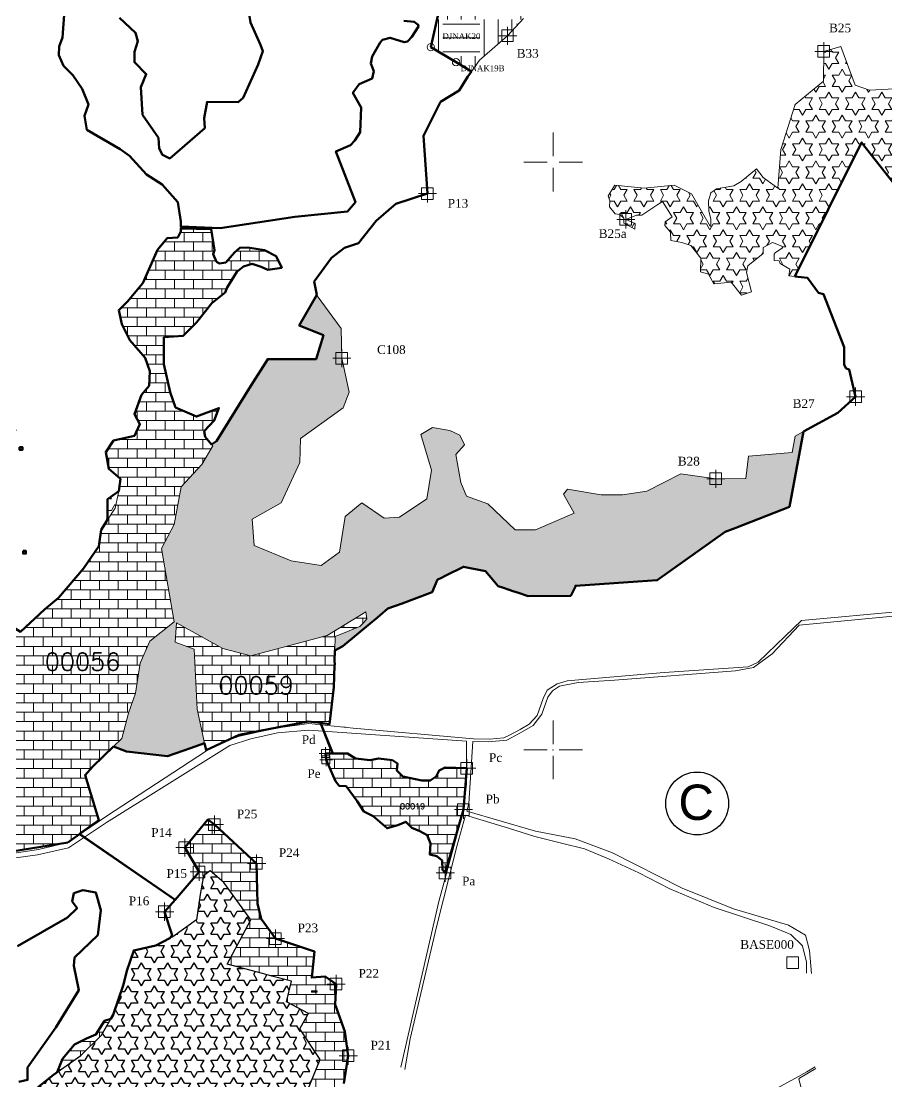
# Model space of a CAD drawing. Header units: inches. Extents: x 110400 to 131000, y 1079400 to 1096600.
# Drawn here: x 119190 to 122136, y 1086871 to 1090479 of the extents above; entities that cross this region are included whole.
import ezdxf
from ezdxf.enums import TextEntityAlignment as Align

# ---------------------------------------------------------------- set-up
doc = ezdxf.new("R2010")
doc.units = ezdxf.units.IN
doc.header["$MEASUREMENT"] = 0
for name, color, linetype in [('020100', 7, 'Continuous'), ('040100', 20, 'Continuous'), ('040400', 20, 'Continuous'), ('110100', 7, 'Continuous'), ('BASE000', 7, 'Continuous'), ('enclave', 7, 'Continuous'), ('Hatch HL', 7, 'Continuous'), ('hatch hp1', 7, 'Continuous'), ('NEW NO PATHOK', 7, 'Continuous'), ('No Patok BBTU', 7, 'Continuous'), ('TEXT', 7, 'Continuous')]:
    doc.layers.add(name, color=color, linetype=linetype)
doc.styles.add('arial', font='arial.ttf')
doc.styles.add('romans', font='romans.shx')
doc.styles.add('Times New Roman', font='times.ttf')

# ---------------------------------------------------------------- blocks, each defined once
blk = doc.blocks.new('dawwfaa')
at = {"layer": 'enclave', "lineweight": 13}
h = blk.add_hatch(dxfattribs=at)
h.set_pattern_fill('AR-B816', color=5, scale=4, style=0)
h.paths.add_polyline_path([(120488.3, 1087909.4), (120467.7, 1087929.8), (120470.8, 1087953.4), (120453.4, 1087964.4), (120405.9, 1087970.7), (120377.9, 1087964.4), (120327.2, 1087970.6), (120300.3, 1087987.9), (120225.9, 1087987.4), (120227.2, 1087966), (120259.2, 1087893.5), (120271.9, 1087877.7), (120295.6, 1087876.2), (120333.7, 1087825.9), (120355.9, 1087789.7), (120387.6, 1087774), (120435.2, 1087733.1), (120471.6, 1087744.2), (120498.5, 1087755.2), (120519.1, 1087734.7), (120546.1, 1087723.8), (120571.4, 1087709.6), (120582.5, 1087681.3), (120581, 1087643.5), (120604.7, 1087638.8), (120622.2, 1087623.1), (120623.8, 1087591.6), (120633.1, 1087581.2), (120694.8, 1087796.5), (120706.3, 1087937.3), (120632.4, 1087939.4), (120611.8, 1087929.9), (120602.3, 1087909.5), (120581.8, 1087895.3), (120553.3, 1087895.3)])
h.paths.add_polyline_path([(120166.2, 1088096.7), (120239.3, 1088087.8), (120253.9, 1088213.4), (120255.9, 1088288.6), (120257.6, 1088290.3), (120256.3, 1088302.3), (120257.3, 1088338.4), (120258.5, 1088385.3), (120342.3, 1088420), (120356.8, 1088434.9), (120365.6, 1088446), (120362.8, 1088470), (120333.5, 1088451.1), (120230.7, 1088388.9), (119970.8, 1088319.3), (119876.2, 1088344.6), (119718.8, 1088432.4), (119713.3, 1088366), (119778.7, 1088342.3), (119788.6, 1088138.8), (119814, 1088023), (119819.3, 1087998.8), (119931.6, 1088050.5)])
h.paths.add_polyline_path([(118881.6, 1089814.6), (118894.1, 1089850.2), (118949.2, 1089933), (118954.1, 1089965.6), (118949.2, 1090080.6), (118948.8, 1090154.1), (118911.8, 1090193), (118832.5, 1090260.5), (118800.6, 1090268.1), (118739.1, 1090267.7), (118642.6, 1090186.7), (118707.2, 1090171.6), (118739.1, 1090142.4), (118786.9, 1090095.4), (118823, 1090070.4), (118860.2, 1090073.8), (118898.2, 1090074.2), (118914.5, 1090028), (118895.9, 1089971.8), (118872, 1089961.6), (118809.7, 1089951.4), (118775.2, 1089973), (118753, 1090005.3), (118750, 1090025.4), (118698, 1090073.2), (118653.9, 1090093.7), (118602.5, 1090069), (118593.4, 1090054.2), (118592.6, 1090034.1), (118536.4, 1090030.3), (118509.1, 1090019.7), (118494.3, 1089990.1), (118474.8, 1089989.6), (118451, 1090047), (118435.8, 1090067.4), (118408.9, 1090068.6), (118384.5, 1090055.3), (118373.6, 1089985.8), (118359.5, 1089973.8), (118330.6, 1089995.6), (118298.3, 1089988.4), (118286.5, 1089972.7), (118215.2, 1089933.3), (118145.6, 1089945.5), (118080.6, 1089963.3), (118065.4, 1089982.7), (118047.1, 1089977.8), (118039.2, 1089971.7), (118040.1, 1089960.3), (118023.6, 1089952), (117997.4, 1089947.8), (117972.3, 1089959.3), (117951.1, 1090003.9), (117877.2, 1090053.6), (117871.8, 1090085.1), (117853.3, 1090132.3), (117819, 1090142.7), (117805.8, 1090158.5), (117805.8, 1090192.6), (117783.5, 1090175.8), (117758.2, 1090144.3), (117732.9, 1090100.2), (117758.2, 1090062), (117788.4, 1090011.6), (117798.5, 1089975.9), (117837.5, 1089951.9), (117870.4, 1089925), (117878.8, 1089900), (117890.6, 1089860.2), (117942.2, 1089826.1), (117964.4, 1089824.5), (117983.4, 1089838.7), (117989.7, 1089860.7), (118005.1, 1089864.1), (118023, 1089841.9), (118090.6, 1089867.8), (118094.3, 1089875.7), (118102.2, 1089895.4), (118119.6, 1089892.3), (118125.9, 1089875), (118132.3, 1089853), (118156.1, 1089837.3), (118202, 1089842), (118262.2, 1089879.8), (118262.1, 1089928.6), (118355.6, 1089928.7), (118392, 1089914.6), (118400.1, 1089919.4), (118440.5, 1089935.3), (118483.9, 1089930.4), (118515.6, 1089916.2), (118548.9, 1089910), (118590.9, 1089890.6), (118612.2, 1089883.5), (118623.6, 1089881.5), (118636.9, 1089883.3), (118651.2, 1089889.7), (118669.9, 1089895.9), (118694.7, 1089889.9), (118720.3, 1089857.9), (118729.5, 1089839.6), (118732.6, 1089814.2), (118724.3, 1089777.9), (118709.6, 1089745.5), (118716.3, 1089725.2), (118724.3, 1089707.9), (118713.9, 1089695.1), (118673.8, 1089704.7), (118631.3, 1089688.7), (118567.9, 1089631), (118535.1, 1089591.8), (118506.2, 1089591.8), (118419.6, 1089547.7), (118396.3, 1089526.1), (118397.1, 1089494.1), (118377.9, 1089479.6), (118347.2, 1089443.1), (118294.3, 1089399.1), (118251, 1089372.7), (118225.7, 1089369.7), (118213.4, 1089372.6), (118202.8, 1089372.6), (118196.4, 1089369.8), (118186.1, 1089363.3), (118176.4, 1089354), (118170.2, 1089332.2), (118165.1, 1089322.3), (118161.4, 1089318.6), (118150.4, 1089316.2), (118139.4, 1089317.9), (118122, 1089319.7), (118116.8, 1089316.8), (118111.2, 1089309.5), (118098.6, 1089297.4), (118072.2, 1089304.6), (118059.9, 1089313.2), (118049.5, 1089330.8), (118020.7, 1089314.8), (118012.6, 1089294), (118023.9, 1089284.4), (118046.3, 1089281.2), (118066.4, 1089272.4), (118089.6, 1089278.8), (118116.9, 1089289.2), (118159.4, 1089298), (118185, 1089308.4), (118194.7, 1089334.8), (118217.9, 1089348.4), (118258.8, 1089359.6), (118282.1, 1089371.7), (118294.9, 1089383.7), (118330.2, 1089386.9), (118347.8, 1089393.3), (118377.5, 1089428.5), (118401.6, 1089442.1), (118428.8, 1089450.9), (118462.5, 1089480.6), (118493.4, 1089493.2), (118532.7, 1089506.8), (118572.8, 1089531.6), (118593.6, 1089570.9), (118599.2, 1089603.7), (118609.6, 1089639), (118644.9, 1089675), (118681.8, 1089681.4), (118717.1, 1089673.4), (118747.6, 1089696.6), (118784.7, 1089703.5), (118814.1, 1089690.2), (118818.7, 1089658.5), (118872.7, 1089673.6), (118886.4, 1089671.7), (118895.1, 1089665), (118905, 1089640.4), (118911.6, 1089613.6), (118914.2, 1089600.5), (118900.6, 1089581.3), (118880.9, 1089582.4), (118858.3, 1089579.8), (118846.8, 1089562.5), (118847.9, 1089545.2), (118845.5, 1089523.1), (118847.3, 1089501.5), (118852, 1089488.6), (118858.6, 1089483.8), (118868.3, 1089482.3), (118877.6, 1089482.1), (118887.9, 1089488.3), (118897.6, 1089498), (118906.2, 1089524.3), (118912.9, 1089539.9), (118918.1, 1089543.3), (118924.7, 1089545.7), (118934.4, 1089545.9), (118938.9, 1089539.2), (118948.9, 1089522.4), (118952.9, 1089492.3), (118939.7, 1089460.8), (118913.4, 1089443.7), (118909.4, 1089408.3), (118918.7, 1089383.4), (118943.8, 1089350.6), (118980.8, 1089329.7), (119001.9, 1089332.3), (119023, 1089314), (119041.5, 1089302.2), (119064, 1089283.8), (119091.7, 1089276), (119104.9, 1089260.3), (119107.6, 1089244.5), (119106.3, 1089222.2), (119097.1, 1089205.2), (119085.2, 1089186.8), (119061.4, 1089188.1), (119024.4, 1089201.2), (119007.3, 1089198.6), (118988.8, 1089176.3), (118984.9, 1089150), (118999.4, 1089130.4), (118994.2, 1089087.1), (118999.5, 1089045.1), (119019.3, 1089005.8), (119056.3, 1088958.6), (119040.6, 1088881.2), (119030, 1088881.2), (118995.6, 1088907.4), (118967.9, 1088910), (118941.5, 1088894.3), (118919.1, 1088882.5), (118895.4, 1088852.3), (118875.6, 1088833.9), (118842.6, 1088852.2), (118821.4, 1088836.5), (118804.3, 1088797.1), (118793.8, 1088785.3), (118816.2, 1088759.1), (118836, 1088793.2), (118847.9, 1088777.5), (118841.3, 1088767), (118833.4, 1088740.8), (118850.6, 1088715.9), (118900.8, 1088688.4), (118912.7, 1088679.2), (118940.4, 1088670), (118943, 1088659.6), (118944.4, 1088612.3), (118929.9, 1088599.2), (118912.8, 1088575.6), (118902.2, 1088541.5), (118869.2, 1088525.7), (118848.1, 1088506), (118862.7, 1088494.3), (118862.7, 1088479.8), (118836.3, 1088437.9), (118853.5, 1088416.9), (118874.6, 1088382.8), (118903.7, 1088355.3), (118920.9, 1088335.6), (119050.7, 1088515.1), (119033.2, 1088528.3), (119029.8, 1088550.2), (119089.1, 1088641.1), (119095.2, 1088694.9), (119081.9, 1088709.3), (119075.8, 1088751.7), (119081.5, 1088810.4), (119105.4, 1088841.9), (119132, 1088862), (119154, 1088862), (119160.9, 1088873.7), (119157.1, 1088975.3), (119157.1, 1089003.7), (119163.2, 1089023), (119175.6, 1089100.3), (119148.6, 1089157.5), (119134.6, 1089199.4), (119142.5, 1089296.3), (119136.1, 1089305), (119136.1, 1089347.1), (119144, 1089357.3), (119146.3, 1089397), (119137.6, 1089445.5), (119116.7, 1089458.8), (119100.4, 1089477.4), (119071.5, 1089517.9), (119053.9, 1089525.9), (119040.3, 1089535), (119027, 1089550.1), (119024.3, 1089566.8), (119019.8, 1089566.8), (118996.2, 1089569.5), (118966.2, 1089579), (118953.4, 1089611), (118951.5, 1089655.7), (118942, 1089684.2), (118915.4, 1089716), (118883.9, 1089796.7)])
h = blk.add_hatch(dxfattribs=at)
h.set_pattern_fill('AR-B816', color=5, scale=4, style=0)
h.paths.add_polyline_path([(119627.9, 1088370.2), (119710.3, 1088435.8), (119667.2, 1088684.9), (119710, 1088766.9), (119733.7, 1088894.8), (119804.9, 1088970.9), (119841.8, 1089033.9), (119837.3, 1089039.3), (119815.4, 1089065.3), (119812.8, 1089083.7), (119847, 1089120.4), (119862.9, 1089162.4), (119786.3, 1089133.5), (119715, 1089164.9), (119696.5, 1089217.3), (119675.3, 1089311.7), (119675.2, 1089403.5), (119741.2, 1089408.8), (119786, 1089453.5), (119838.8, 1089519.1), (119883.7, 1089555.5), (119890.4, 1089573.4), (119923.2, 1089626.7), (119946.7, 1089644.2), (119976, 1089652.9), (120006.6, 1089643.7), (120028.7, 1089632.9), (120076.3, 1089639.9), (120057.8, 1089679.2), (120018.2, 1089700.2), (119960.6, 1089709.3), (119933.7, 1089708), (119915.2, 1089692.2), (119886.2, 1089658.1), (119857.4, 1089654), (119843.4, 1089686.2), (119847.9, 1089700), (119836, 1089770.8), (119733, 1089774.1), (119733, 1089763.5), (119722.4, 1089742.5), (119686.8, 1089740.9), (119653.8, 1089700.5), (119603.8, 1089587.7), (119551, 1089524.7), (119522, 1089495.8), (119532.6, 1089448.6), (119559, 1089393.6), (119611.9, 1089333.3), (119627.8, 1089288.7), (119625.2, 1089238.9), (119598.8, 1089207.4), (119575.1, 1089141.8), (119593.6, 1089107.7), (119575.1, 1089068.4), (119503.9, 1089052.6), (119477.5, 1089013.2), (119488.1, 1088955.5), (119527.7, 1088921.5), (119522.6, 1088880), (119522.5, 1088879.5), (119509.3, 1088821.8), (119481.6, 1088778.9), (119461.9, 1088748.3), (119454, 1088693.2), (119401.3, 1088617.1), (119316.8, 1088517.4), (119269.4, 1088478), (119187.6, 1088401.9), (119042.3, 1088491), (118944.7, 1088349.3), (118979.1, 1088309.9), (118981.7, 1088291.6), (118960.6, 1088278.5), (118958, 1088254.8), (118939.5, 1088210.2), (118902.6, 1088160.4), (118847.2, 1088097.4), (118852.6, 1088042.3), (118881.6, 1088016.1), (118898.3, 1088008.3), (118931.8, 1087992.6), (118937.1, 1087961.1), (118937.2, 1087845.7), (118913.5, 1087829.9), (118881.5, 1087821.3), (118846.6, 1087811.8), (118904, 1087657.3), (118919.4, 1087615.7), (119158.2, 1087654.2), (119347.9, 1087684.8), (119453.4, 1087760.3), (119407.1, 1087914.3), (119433.5, 1087943.8), (119504.3, 1088011.9), (119532.4, 1088039), (119555.5, 1088124.2), (119578.5, 1088193.1), (119594.9, 1088294.7)])
h = blk.add_hatch(dxfattribs=at)
h.set_pattern_fill('AR-B816', color=5, scale=4, style=0)
h.paths.add_polyline_path([(120257.9, 1087133.6), (120262.1, 1087203.3), (120224.8, 1087228.6), (120178.6, 1087225.3), (120188.5, 1087313.8), (120054.8, 1087358), (120006.8, 1087425.1), (119993.6, 1087477.6), (119991, 1087613.8), (119847.7, 1087745.9), (119825.1, 1087762.6), (119746.9, 1087667.5), (119805.5, 1087568.1), (119833.2, 1087588.4), (119879.3, 1087548.3), (119932.5, 1087474.9), (119971.5, 1087421.2), (119890.3, 1087270.3), (120010.9, 1087238.8), (120042.2, 1087230.6), (120109.7, 1087213), (120092.2, 1087143), (120167.2, 1087102.9), (120138.2, 1087051), (120207.3, 1086946.9), (120143.5, 1086791), (120175.5, 1086612.7), (120274.7, 1086694.3), (120281.3, 1086753.3), (120287.8, 1086864.8), (120303.1, 1086959.1), (120291, 1087041.8)])
h = blk.add_hatch(dxfattribs=at)
h.set_pattern_fill('AR-B816', color=5, scale=4, style=0)
h.paths.add_polyline_path([(119371.3, 1086997.2), (119330.7, 1086949.2), (119312.7, 1086903.3), (119323.6, 1086910.9), (119393, 1086960.3), (119462.5, 1087029.1), (119495, 1087084.5), (119472.7, 1087077.7), (119444.3, 1087031.2), (119411.5, 1087017.6)])
at = {"layer": 'Hatch HL', "lineweight": 13}
h = blk.add_hatch(dxfattribs=at)
h.set_pattern_fill('STARS', color=5, scale=180, style=0)
h.paths.add_polyline_path([(122296.2, 1090147.6), (122200, 1090234.2), (122161.6, 1090249.2), (122076.4, 1090244), (122027.8, 1090260.7), (121979.1, 1090393.3), (121921.1, 1090376.3), (121919.8, 1090275.2), (121824, 1090195.3), (121774.8, 1090042.3), (121765, 1089911.2), (121715.5, 1089947.2), (121692.3, 1089976.7), (121639.6, 1089934), (121615.2, 1089919.1), (121555.6, 1089909.1), (121537.3, 1089894.6), (121529.1, 1089868.2), (121529.7, 1089832.6), (121537.4, 1089806.1), (121537.4, 1089776.6), (121471.3, 1089891.3), (121411.9, 1089920.7), (121309.6, 1089910.8), (121210.5, 1089920.6), (121187.5, 1089884.5), (121193.2, 1089867.6), (121191.6, 1089847.2), (121211.8, 1089823.6), (121227, 1089821.1), (121240.9, 1089808.3), (121240.9, 1089791.2), (121278.7, 1089771.2), (121279.4, 1089790.4), (121247.8, 1089804.7), (121283.9, 1089818.5), (121301.6, 1089819.3), (121356, 1089855.2), (121372.3, 1089865), (121405.3, 1089813.7), (121381, 1089796.6), (121379.8, 1089783.5), (121399.3, 1089761), (121401.3, 1089733.2), (121438.7, 1089726.4), (121468.4, 1089715.7), (121502.9, 1089672.2), (121501.6, 1089625.8), (121529, 1089618.6), (121547.6, 1089585.3), (121605.6, 1089590.6), (121641.2, 1089546.3), (121674.9, 1089557.8), (121658, 1089624.2), (121663, 1089646.7), (121715.1, 1089688.9), (121715, 1089708.6), (121747.3, 1089726.1), (121778.4, 1089713.2), (121780.5, 1089707.9), (121755.6, 1089690.8), (121752.8, 1089686.8), (121752.8, 1089664.4), (121769, 1089663.3), (121772.4, 1089654.3), (121805.9, 1089635.2), (121802, 1089612.3), (121822.5, 1089610.2), (122050.1, 1090066.3), (122206.4, 1089868.2), (122379.4, 1089809.8), (122411.1, 1089786.3), (122445.3, 1089760.8), (122459.2, 1089744.1), (122568.7, 1089612.6), (122594.3, 1089600.3), (122725.2, 1089537.4), (122778.3, 1089560.8), (122948, 1089635.8), (123038.6, 1089569.7), (123145.8, 1089553.4), (123210.8, 1089539.2), (123210.8, 1089541.9), (123187.7, 1089600.9), (123055.6, 1089640.1), (122999.5, 1089626.9), (122972.5, 1089693.4), (122926.8, 1089748.2), (122890.5, 1089764.5), (122844.4, 1089728.4), (122781.6, 1089731.7), (122742, 1089764.4), (122639.7, 1089715.2), (122590.2, 1089738.1), (122478, 1089767.5), (122458.1, 1089813.4), (122458.1, 1089878.9), (122408.5, 1089983.8), (122369.7, 1089985.9), (122332.5, 1090052.6)])
h = blk.add_hatch(dxfattribs=at)
h.set_pattern_fill('STARS', color=5, scale=180, style=0)
h.paths.add_polyline_path([(121585.9, 1088741.5), (121622.3, 1088755.7), (121804.5, 1088826.9), (121852.3, 1089083), (121824, 1089067.6), (121814.1, 1089011.9), (121665.6, 1088998.6), (121655.8, 1088923.2), (121554.2, 1088922.2), (121434.6, 1088939.4), (121319.2, 1088880.3), (121236.7, 1088867.2), (121164.1, 1088867.1), (121048.6, 1088886.7), (121035.4, 1088870.3), (121071.7, 1088804.7), (120939.8, 1088748.9), (120870.4, 1088748.8), (120778, 1088837.3), (120705.3, 1088863.4), (120685.5, 1088909.3), (120668.9, 1089004.4), (120698.6, 1089037.2), (120682.1, 1089070), (120649.1, 1089086.3), (120589.6, 1089096.1), (120550.1, 1089073.1), (120586.5, 1088951.9), (120570, 1088853.5), (120477.7, 1088791.1), (120424.9, 1088787.8), (120348.9, 1088840.2), (120292.9, 1088794.3), (120273.2, 1088673), (120210.5, 1088627), (120108.2, 1088643.3), (119982.7, 1088695.7), (119976, 1088784.2), (120075, 1088840), (120137.6, 1088977.7), (120140.8, 1089059.7), (120285.8, 1089163.3), (120305.7, 1089217.2), (120280.8, 1089332.2), (120279.1, 1089433.5), (120195, 1089547), (120136.1, 1089443.8), (120218.5, 1089410.7), (120193.6, 1089328.8), (120028.7, 1089329.1), (119970.8, 1089238.3), (119855, 1089049.7), (119837.3, 1089039.3), (119841.8, 1089033.9), (119804.9, 1088970.9), (119733.7, 1088894.8), (119710, 1088766.9), (119667.2, 1088684.9), (119710.3, 1088435.8), (119627.9, 1088370.2), (119594.9, 1088294.7), (119578.5, 1088193.1), (119555.5, 1088124.2), (119532.4, 1088039), (119504.3, 1088011.9), (119548, 1087994.7), (119688.1, 1087978.5), (119766.2, 1088006.1), (119814, 1088023), (119788.6, 1088138.8), (119778.7, 1088342.3), (119713.3, 1088366), (119718.8, 1088432.4), (119876.2, 1088344.6), (119970.8, 1088319.3), (120230.7, 1088388.9), (120333.5, 1088451.1), (120362.8, 1088470), (120365.6, 1088446), (120356.8, 1088434.9), (120342.3, 1088420), (120258.5, 1088385.3), (120257.3, 1088338.4), (120284.8, 1088352.8), (120384.1, 1088435.4), (120395.7, 1088445.1), (120411, 1088457.9), (120438.1, 1088480.5), (120485.9, 1088498.1), (120588.9, 1088536.2), (120606.7, 1088579.2), (120617.5, 1088584.5), (120635.1, 1088593.3), (120694.8, 1088623), (120770.3, 1088607.9), (120813.5, 1088556.8), (120830.9, 1088551), (120850.9, 1088544.3), (120859.8, 1088541.3), (120882.7, 1088533.6), (120915.2, 1088522.7), (121060.2, 1088523.4), (121068.2, 1088539.5), (121077.1, 1088557.4), (121076.2, 1088558), (121288.3, 1088572.5), (121354.7, 1088577)])
h = blk.add_hatch(dxfattribs=at)
h.set_pattern_fill('STARS', color=5, scale=180, style=0)
h.paths.add_polyline_path([(119483.5, 1088781.8), (119509.3, 1088821.8), (119522.5, 1088879.5), (119522.6, 1088880), (119483.7, 1088852.5)])
at = {"layer": 'Hatch HL'}
h = blk.add_hatch(dxfattribs=at)
h.set_pattern_fill('STARS', color=5, scale=180, style=0)
h.paths.add_polyline_path([(120207.3, 1086946.9), (120138.2, 1087051), (120165.6, 1087100), (120167.2, 1087102.9), (120092.2, 1087143), (120109.7, 1087213), (120042.2, 1087230.6), (120010.9, 1087238.8), (119890.3, 1087270.3), (119971.5, 1087421.2), (119932.5, 1087474.9), (119879.3, 1087548.3), (119833.2, 1087588.4), (119810.1, 1087571.4), (119798.4, 1087507.4), (119786.7, 1087421.5), (119705.7, 1087363.6), (119696.1, 1087358.9), (119647.9, 1087334.8), (119572.8, 1087317.9), (119549.5, 1087248), (119537.9, 1087202), (119503, 1087098.1), (119495, 1087084.5), (119462.5, 1087029.1), (119393, 1086960.3), (119323.6, 1086910.9), (119312.7, 1086903.3), (119294.7, 1086890.5), (119202.2, 1086815.6), (119254, 1086752.6), (119283, 1086798.5), (119329.2, 1086809.4), (119346.2, 1086784.3), (119352.2, 1086775.4), (119357.9, 1086705.4), (119376.9, 1086718.8), (119416.5, 1086746.8), (119416.6, 1086746.1), (119462, 1086738.2), (119485, 1086734.2), (119492, 1086711.1), (119507.9, 1086659.1), (119507.7, 1086550.2), (119523.2, 1086526.7), (119523, 1086509.6), (119532.2, 1086513.4), (119617.2, 1086411), (119573.3, 1086342.4), (119536.1, 1086284.1), (119608.4, 1086311.8), (119640.1, 1086324), (119643.7, 1086343.7), (119651.8, 1086387.9), (119707.3, 1086439.4), (119744.4, 1086473.8), (119836.9, 1086514.6), (119876.3, 1086514.5), (119981.2, 1086514.4), (119981.5, 1086618.3), (120151.4, 1086602.5), (120161.8, 1086601.5), (120177.8, 1086600), (120175.5, 1086612.7), (120143.5, 1086791)])
at = {"layer": 'hatch hp1', "lineweight": 13}
h = blk.add_hatch(dxfattribs=at)
h.set_pattern_fill('EARTH', color=5, scale=500, style=0)
h.paths.add_polyline_path([(121151.6, 1090963.4), (121178, 1090992.8), (121202.6, 1090999.4), (121242.2, 1090999.4), (121313.8, 1091031.2), (121358.4, 1091020.5), (121390.1, 1090999.5), (121456, 1091041.2), (121387.3, 1091159.5), (121347.6, 1091264.4), (121300.1, 1091303.7), (121267.8, 1091298.9), (121228.5, 1091300.1), (121202.4, 1091268.1), (121147.6, 1091225.3), (121131.4, 1091176.9), (121103.8, 1091138.5), (121065.2, 1091114.6), (120957.1, 1091041.1), (120906.9, 1090972.9), (120859.4, 1090949.3), (120827.7, 1091001.7), (120809.2, 1091056.7), (120751, 1091143.2), (120735.1, 1091198.3), (120711.3, 1091240.3), (120661.2, 1091203.5), (120641.2, 1091139.1), (120658.2, 1091072.9), (120682.9, 1090976), (120697.2, 1090885.2), (120712.6, 1090786.4), (120681.9, 1090704.5), (120646.8, 1090610.9), (120611.8, 1090517.3), (120584.1, 1090390.2), (120669.7, 1090339.3), (120722.1, 1090308.1), (120750, 1090346), (120845.3, 1090429.2), (120899.4, 1090487.7), (120920.4, 1090639.8), (120949.4, 1090689.7), (121028.5, 1090750), (121060.2, 1090784.2), (121083.3, 1090846.7), (121141.5, 1090902.7)])
h.paths.add_polyline_path([(120778.5, 1091626.9), (120759.5, 1091660.8), (120756.1, 1091715.5), (120759.5, 1091745.9), (120782.5, 1091782.5), (120821.3, 1091797), (120854.5, 1091834.2), (120868, 1091875.5), (120790.2, 1092036.4), (120778.9, 1092041.3), (120744.4, 1092029.5), (120684.8, 1092063.6), (120649.2, 1092051.1), (120641.3, 1091905.3), (120608.8, 1091627.9), (120593.6, 1091498.8), (120818.6, 1091392.3), (120859.8, 1091402.5), (120908.5, 1091435.6), (120920.7, 1091466.1), (120917.3, 1091496.5), (120832, 1091572.2)])
at = {"layer": '020100', "color": 5, "lineweight": 70}
for points in [[(119962.4, 1090524.1), (119970.5, 1090474.8), (120004.4, 1090398.4), (120012.6, 1090376.5), (119996.4, 1090331), (119944.9, 1090217.7), (119927.9, 1090203), (119822.4, 1090204.2), (119811.9, 1090149.1), (119814.6, 1090115), (119695.3, 1090012.2), (119670.2, 1090024.1), (119659, 1090046.1), (119656.7, 1090081.6), (119602.2, 1090160.4), (119597.4, 1090254.9), (119615.3, 1090299), (119574.8, 1090339.1), (119575, 1090374.2), (119586.6, 1090411.1), (119578.9, 1090439.6), (119523.8, 1090489.8)], [(119336.9, 1090516.3), (119330.4, 1090423.1), (119319.4, 1090392.9), (119318, 1090363.8), (119333.8, 1090327.1), (119365.6, 1090295.6), (119397.3, 1090248.4), (119418.4, 1090196), (119405.3, 1090156.6), (119413.2, 1090109.4), (119526.8, 1090044), (119558.5, 1090020.4), (119616.7, 1089957.5), (119669.5, 1089923.4), (119722.3, 1089863.2), (119733, 1089797.6), (119733, 1089780.3), (119866.4, 1089775.3), (120121.1, 1089813), (120300.6, 1089831.5), (120327, 1089863), (120260.8, 1090036.1), (120311, 1090057.1), (120325.1, 1090073.5), (120343.5, 1090101.3), (120346.3, 1090185.5), (120318.7, 1090235.4), (120339.8, 1090264.3), (120384.7, 1090284.4), (120390, 1090308.9), (120379.3, 1090334.4), (120384, 1090358.2), (120411.8, 1090406.5), (120419.2, 1090415.8), (120445.5, 1090422.6), (120493.5, 1090407.2), (120504.2, 1090409.6), (120519.4, 1090425.1), (120542.1, 1090461.2), (120541.3, 1090466.2), (120527.2, 1090477.2), (120492.3, 1090480.2)], [(120641.2, 1091139.1), (120658.2, 1091072.9), (120682.9, 1090976), (120697.2, 1090885.2), (120712.6, 1090786.4), (120681.9, 1090704.5), (120646.8, 1090610.9), (120611.8, 1090517.3), (120584.1, 1090390.2), (120669.7, 1090339.3), (120722.1, 1090308.1)], [(120195.9, 1089548.4), (120187.3, 1089592.8), (120245.3, 1089674.1), (120290.1, 1089708.3), (120337.6, 1089724), (120398.3, 1089800.1), (120464.3, 1089857.9), (120572.9, 1089892.3), (120559.1, 1090088.8), (120617.1, 1090204.2), (120680.5, 1090243.6), (120709.5, 1090290.8), (120722.1, 1090308.1)], [(119837.3, 1089039.3), (119815.4, 1089065.3), (119812.8, 1089083.7), (119847, 1089120.4), (119862.9, 1089162.4), (119786.3, 1089133.5), (119715, 1089164.9), (119696.5, 1089217.3), (119675.3, 1089311.7), (119675.2, 1089403.5), (119741.2, 1089408.8), (119786, 1089453.5), (119838.8, 1089519.1), (119883.7, 1089555.5), (119890.4, 1089573.4), (119923.2, 1089626.7), (119946.7, 1089644.2), (119976, 1089652.9), (120006.6, 1089643.7), (120028.7, 1089632.9), (120076.3, 1089639.9), (120057.8, 1089679.2), (120018.2, 1089700.2), (119960.6, 1089709.3), (119933.7, 1089708), (119915.2, 1089692.2), (119886.2, 1089658.1), (119864.8, 1089655.1), (119854.5, 1089660.7), (119843.4, 1089686.2), (119847.9, 1089700), (119836, 1089770.8), (119733, 1089774.1), (119733, 1089763.5), (119722.4, 1089742.5), (119686.8, 1089740.9), (119653.8, 1089700.5), (119603.8, 1089587.7), (119551, 1089524.7), (119522, 1089495.8), (119532.6, 1089448.6), (119559, 1089393.6), (119611.9, 1089333.3), (119627.8, 1089288.7), (119625.2, 1089238.9), (119598.8, 1089207.4), (119575.1, 1089141.8), (119593.6, 1089107.7), (119575.1, 1089068.4), (119503.9, 1089052.6), (119477.5, 1089013.2), (119488.1, 1088955.5), (119527.7, 1088921.5), (119522.6, 1088880)], [(119481.6, 1088778.9), (119483.5, 1088786.5), (119483.7, 1088852.5), (119522.6, 1088880)], [(118898.3, 1088008.3), (118881.6, 1088016.1), (118852.6, 1088042.3), (118847.2, 1088097.4), (118902.6, 1088160.4), (118939.5, 1088210.2), (118958, 1088254.8), (118960.6, 1088278.5), (118981.7, 1088291.6), (118979.1, 1088309.9), (118944.7, 1088349.3), (119042.3, 1088491), (119187.6, 1088401.9), (119269.4, 1088478), (119316.8, 1088517.4), (119401.3, 1088617.1), (119454, 1088693.2), (119461.9, 1088748.3), (119481.6, 1088778.9)]]:
    blk.add_lwpolyline(points, dxfattribs=at)
at = {"layer": '020100', "color": 5, "lineweight": 13}
for points in [[(120722.1, 1090308.1), (120750, 1090346), (120845.3, 1090429.2), (120899.4, 1090487.7)], [(121822.5, 1089610.2), (121802, 1089612.3), (121805.9, 1089635.2), (121772.4, 1089654.3), (121769, 1089663.3), (121752.8, 1089664.4), (121752.8, 1089686.8), (121755.6, 1089690.8), (121780.5, 1089707.9), (121778.4, 1089713.2), (121747.3, 1089726.1), (121715, 1089708.6), (121715.1, 1089688.9), (121663, 1089646.7), (121658, 1089624.2), (121674.9, 1089557.8), (121641.2, 1089546.3), (121605.6, 1089590.6), (121547.6, 1089585.3), (121529, 1089618.6), (121501.6, 1089625.8), (121502.9, 1089672.2), (121468.4, 1089715.7), (121438.7, 1089726.4), (121401.3, 1089733.2), (121399.3, 1089761), (121379.8, 1089783.5), (121381, 1089796.6), (121405.3, 1089813.7), (121372.3, 1089865), (121356, 1089855.2), (121301.6, 1089819.3), (121283.9, 1089818.5), (121247.8, 1089804.7), (121279.4, 1089790.4), (121278.7, 1089771.2), (121240.9, 1089791.2), (121240.9, 1089808.3), (121227, 1089821.1), (121211.8, 1089823.6), (121191.6, 1089847.2), (121193.2, 1089867.6), (121187.5, 1089884.5), (121210.5, 1089920.6), (121309.6, 1089910.8), (121411.9, 1089920.7), (121471.3, 1089891.3), (121534.5, 1089781.6), (121537.4, 1089781.8), (121537.4, 1089806.1), (121529.7, 1089832.6), (121529.1, 1089868.2), (121537.3, 1089894.6), (121555.6, 1089909.1), (121615.2, 1089919.1), (121639.6, 1089934), (121692.3, 1089976.7), (121715.5, 1089947.2), (121765, 1089911.2), (121774.8, 1090042.3), (121824, 1090195.3), (121919.8, 1090275.2), (121921.1, 1090376.3), (121979.1, 1090393.3), (122027.8, 1090260.7), (122076.4, 1090244), (122161.6, 1090249.2)], [(120195.9, 1089548.4), (120196.5, 1089544.9), (120279.1, 1089433.5), (120280.8, 1089332.2), (120305.7, 1089217.2), (120285.8, 1089163.3), (120140.8, 1089059.7), (120137.6, 1088977.7), (120075, 1088840), (119976, 1088784.2), (119982.7, 1088695.7), (120108.2, 1088643.3), (120210.5, 1088627), (120273.2, 1088673), (120292.9, 1088794.3), (120348.9, 1088840.2), (120424.9, 1088787.8), (120477.7, 1088791.1), (120570, 1088853.5), (120586.5, 1088951.9), (120550.1, 1089073.1), (120589.6, 1089096.1), (120649.1, 1089086.3), (120682.1, 1089070), (120698.6, 1089037.2), (120668.9, 1089004.4), (120685.5, 1088909.3), (120705.3, 1088863.4), (120778, 1088837.3), (120870.4, 1088748.8), (120939.8, 1088748.9), (121071.7, 1088804.7), (121035.4, 1088870.3), (121048.6, 1088886.7), (121164.1, 1088867.1), (121236.7, 1088867.2), (121319.2, 1088880.3), (121434.6, 1088939.4), (121554.2, 1088922.2), (121655.8, 1088923.2), (121665.6, 1088998.6), (121814.1, 1089011.9), (121824, 1089067.6), (121852.3, 1089083)], [(119504.3, 1088011.9), (119532.4, 1088039), (119555.5, 1088124.2), (119578.5, 1088193.1), (119594.9, 1088294.7), (119627.9, 1088370.2), (119710.3, 1088435.8), (119667.2, 1088684.9), (119710, 1088766.9), (119733.7, 1088894.8), (119804.9, 1088970.9), (119841.8, 1089033.9), (119837.3, 1089039.3)], [(119522.6, 1088880), (119522.5, 1088879.5), (119509.3, 1088821.8), (119481.6, 1088778.9)], [(120257.3, 1088338.4), (120258.5, 1088385.3), (120342.3, 1088420), (120356.8, 1088434.9), (120365.6, 1088446), (120362.8, 1088470), (120333.5, 1088451.1), (120230.7, 1088388.9), (119970.8, 1088319.3), (119876.2, 1088344.6), (119718.8, 1088432.4), (119713.3, 1088366), (119778.7, 1088342.3), (119788.6, 1088138.8), (119814, 1088023)]]:
    blk.add_lwpolyline(points, dxfattribs=at)
at = {"layer": '020100', "color": 5, "lineweight": 60}
for points in [[(121822.5, 1089610.2), (122050.1, 1090066.3), (122206.4, 1089868.2), (122379.4, 1089809.8), (122411.1, 1089786.3), (122445.3, 1089760.8), (122459.2, 1089744.1), (122568.7, 1089612.6), (122594.3, 1089600.3), (122725.2, 1089537.4), (122778.3, 1089560.8), (122948, 1089635.8), (123038.6, 1089569.7), (123145.8, 1089553.4), (123210.8, 1089539.2)], [(121822.5, 1089610.2), (121866, 1089605.7), (121903.8, 1089554.5), (121920.6, 1089550.5), (121991.2, 1089369.5), (121991.2, 1089309.6), (121997.9, 1089297.3), (122008, 1089293.4), (122029.8, 1089201.4), (121969.1, 1089146.4), (121852.3, 1089083)], [(120195.9, 1089548.4), (120136.1, 1089443.8), (120218.5, 1089410.7), (120193.6, 1089328.8), (120028.7, 1089329.1), (119970.8, 1089238.3), (119855, 1089049.7), (119837.3, 1089039.3)], [(120257.3, 1088338.4), (120284.8, 1088352.8), (120384.1, 1088435.4), (120395.7, 1088445.1), (120411, 1088457.9), (120438.1, 1088480.5), (120485.9, 1088498.1), (120588.9, 1088536.2), (120606.7, 1088579.2), (120617.5, 1088584.5), (120635.1, 1088593.3), (120694.8, 1088623), (120770.3, 1088607.9), (120813.5, 1088556.8), (120830.9, 1088551), (120850.9, 1088544.3), (120851.2, 1088544.2), (120859.8, 1088541.3), (120882.7, 1088533.6), (120915.2, 1088522.7), (121060.2, 1088523.4), (121068.2, 1088539.5), (121077.1, 1088557.4), (121076.2, 1088558), (121288.3, 1088572.5), (121354.7, 1088577), (121585.9, 1088741.5), (121622.3, 1088755.7), (121804.5, 1088826.9), (121852.3, 1089083)], [(119814, 1088023), (119819.3, 1087998.8), (119931.6, 1088050.5), (120166.2, 1088096.7), (120208, 1088091.6), (120249.6, 1087987.6), (120225.9, 1087987.4), (120227.2, 1087966), (120259.2, 1087893.5), (120271.9, 1087877.7), (120295.6, 1087876.2), (120333.7, 1087825.9), (120355.9, 1087789.7), (120387.6, 1087774), (120435.2, 1087733.1), (120471.6, 1087744.2), (120498.5, 1087755.2), (120519.1, 1087734.7), (120546.1, 1087723.8), (120571.4, 1087709.6), (120582.5, 1087681.3), (120581, 1087643.5), (120604.7, 1087638.8), (120622.2, 1087623.1), (120623.8, 1087591.6), (120633.1, 1087581.2), (120694.8, 1087796.5), (120706.3, 1087937.3), (120632.4, 1087939.4), (120611.8, 1087929.9), (120602.3, 1087909.5), (120581.8, 1087895.3), (120553.3, 1087895.3), (120488.3, 1087909.4), (120467.7, 1087929.8), (120470.8, 1087953.4), (120453.4, 1087964.4), (120405.9, 1087970.7), (120377.9, 1087964.4), (120327.2, 1087970.6), (120300.3, 1087987.9), (120250.1, 1087987.6), (120208.5, 1088091.6), (120239.3, 1088087.8), (120253.9, 1088213.4), (120255.9, 1088288.6), (120257.6, 1088290.3), (120256.3, 1088302.3), (120257.3, 1088338.4)], [(119504.3, 1088011.9), (119433.5, 1087943.8), (119407.1, 1087914.3), (119453.4, 1087760.3), (119388.4, 1087713.7), (119713.6, 1087490.2), (119795.8, 1087584.5), (119746.9, 1087667.5), (119825.1, 1087762.6), (119847.7, 1087745.9), (119991, 1087613.8), (119993.6, 1087477.6), (120006.8, 1087425.1), (120054.8, 1087358), (120188.5, 1087313.8), (120178.6, 1087225.3), (120224.8, 1087228.6), (120262.1, 1087203.3), (120257.9, 1087133.6), (120291, 1087041.8), (120303.1, 1086959.1), (120287.8, 1086864.8)], [(119814, 1088023), (119766.2, 1088006.1), (119688.1, 1087978.5), (119548, 1087994.7), (119504.3, 1088011.9)], [(119696.1, 1087358.9), (119703.3, 1087369.2), (119678, 1087449.3), (119713.3, 1087489.8), (119388, 1087713.4), (119347.9, 1087684.8), (119158.2, 1087654.2)], [(119176.7, 1087332.3), (119347.4, 1087429.7), (119379.7, 1087461.1), (119362.8, 1087484.5), (119369.2, 1087512.2), (119399, 1087522.8), (119443.7, 1087514.3), (119460.7, 1087454.8), (119450.1, 1087369.7), (119371.3, 1087293.2), (119369.2, 1087265.5), (119386.2, 1087182.6), (119307.4, 1087055), (119211.6, 1086919.8), (119211.6, 1086877.3), (119181.8, 1086870.9)], [(119495, 1087084.5), (119503, 1087098.1), (119537.9, 1087202), (119549.5, 1087248), (119572.8, 1087317.9), (119647.9, 1087334.8), (119696.1, 1087358.9)], [(119495, 1087084.5), (119472.7, 1087077.7), (119444.3, 1087031.2), (119411.5, 1087017.6), (119371.3, 1086997.2), (119330.7, 1086949.2), (119312.7, 1086903.3)], [(119312.7, 1086903.3), (119294.7, 1086890.5), (119202.2, 1086815.6), (119254, 1086752.6), (119283, 1086798.5), (119329.2, 1086809.4), (119346.2, 1086784.3), (119352.2, 1086775.4), (119357.9, 1086705.4), (119376.9, 1086718.8), (119415.7, 1086746.3), (119416.6, 1086746.1)]]:
    blk.add_lwpolyline(points, dxfattribs=at)
for points in [[(119184, 1089030), (119194, 1089030), (119194, 1089020.5), (119184, 1089020.5)], [(119196, 1088677), (119206, 1088677), (119206, 1088667.5), (119196, 1088667.5)]]:
    blk.add_lwpolyline(points, close=True, dxfattribs=at)
at = {"layer": '020100', "color": 5}
for points in [[(120175.5, 1086612.7), (120143.5, 1086791), (120207.3, 1086946.9), (120138.2, 1087051), (120165.6, 1087100), (120167.2, 1087102.9), (120092.2, 1087143), (120109.7, 1087213), (120042.2, 1087230.6), (120010.9, 1087238.8), (119890.3, 1087270.3), (119971.5, 1087421.2), (119932.5, 1087474.9), (119879.3, 1087548.3), (119833.2, 1087588.4), (119810.1, 1087571.4), (119798.4, 1087507.4), (119786.7, 1087421.5), (119705.7, 1087363.6), (119696.1, 1087358.9)], [(119312.7, 1086903.3), (119323.6, 1086910.9), (119393, 1086960.3), (119462.5, 1087029.1), (119495, 1087084.5)]]:
    blk.add_lwpolyline(points, dxfattribs=at)
at = {"layer": '040100', "color": 5, "lineweight": 13}
for points in [[(118145.1, 1087493.6), (118311, 1087518.9), (119248.2, 1087661.3), (119348.4, 1087684.4), (119480.4, 1087774.3), (119820.1, 1087996.8), (119895.2, 1088032.4), (119932.5, 1088046.8), (120056.7, 1088074.1), (120169.2, 1088089.6), (120319.8, 1088074), (120729, 1088037.6), (120784.8, 1088036.1), (120832, 1088040.3), (120849.3, 1088049.3)], [(119244.7, 1087642.8), (119351.1, 1087666.7), (119480.4, 1087753.3), (119899.7, 1088015.3), (119971.1, 1088037.7), (120062.3, 1088057.4), (120167.8, 1088066.4), (120705.3, 1088029.6)], [(120283, 1088077.8), (120293.3, 1088077)], [(120705.3, 1088029.6), (120705.4, 1087882.8), (120694.8, 1087796.5), (120687.1, 1087767.3)], [(120726.7, 1088028.9), (120713.4, 1087817.3), (120706.2, 1087791.6), (120940.5, 1087723), (121075.2, 1087696.9), (121201.9, 1087649.8), (121439.6, 1087529.4), (121614, 1087458.7), (121801.5, 1087403.8), (121859.6, 1087369.7), (121872.8, 1087317.3), (121879.6, 1087239.6)], [(120726.7, 1088028.9), (120779.2, 1088027.1), (120842.5, 1088032.4), (120857, 1088040.4)], [(120702.2, 1087777.3), (120673.9, 1087675.6), (120602.8, 1087397.6), (120513.3, 1087017.2), (120495, 1086912.3)], [(120702.2, 1087777.3), (120848.1, 1087733.4), (120937.9, 1087704.7), (121032.9, 1087681.1), (121106.9, 1087662.8), (121188.7, 1087628.8), (121291.8, 1087581.7), (121397.4, 1087526.7), (121547.9, 1087463.9), (121738.1, 1087401.1), (121809.4, 1087372.3), (121849, 1087333), (121862.3, 1087277.9), (121862.3, 1087240.8)], [(117518.2, 1087363.1), (117527, 1087374), (117563.9, 1087392.4), (119071.3, 1087619.2), (119244.7, 1087642.8)]]:
    blk.add_lwpolyline(points, dxfattribs=at)
at = {"layer": '040400', "color": 5, "lineweight": 13}
for points in [[(120849.3, 1088049.3), (120887.4, 1088069.2), (120919.1, 1088087.6), (120945.5, 1088116.4), (120966.5, 1088174.1), (120979.7, 1088203), (121014, 1088224), (121048.3, 1088234.5), (121378.3, 1088263.6), (121663.5, 1088282.2), (121697.8, 1088298), (121790.1, 1088387.2), (121845.5, 1088439.7), (122194, 1088471.5)], [(120857, 1088040.4), (120895.3, 1088061.3), (120932.3, 1088082.3), (120961.3, 1088121.7), (120982.4, 1088179.4), (120998.2, 1088200.4), (121021.9, 1088216.2), (121085.3, 1088229.3), (121209.4, 1088237.3), (121621.2, 1088269.1), (121681.9, 1088279.6), (121745.3, 1088326.9), (121837.6, 1088424), (122809.1, 1088516.6)], [(120687.1, 1087767.3), (120668.6, 1087696.6), (120610.7, 1087484.1), (120481.7, 1086920.1)], [(121373.4, 1086637.7), (121824.8, 1086883.3), (121864, 1086904.4), (121892, 1086921.8)], [(121894.8, 1086916), (121838.6, 1086883), (121836.1, 1086879.1), (121839.3, 1086867.2), (121851.2, 1086822.7), (121944.9, 1086493.8), (121997.8, 1086399.8), (122072.9, 1086314.5), (122118.5, 1086286.6), (122175.9, 1086277.8), (122324.5, 1086269), (122462.9, 1086273.4), (122632.1, 1086277.8), (122716, 1086283.7), (122817.8, 1086286.5)]]:
    blk.add_lwpolyline(points, dxfattribs=at)
at = {"layer": '110100', "color": 5, "lineweight": 13}
for p, q in [((121000.2, 1090019.7), (121000.2, 1090099.7)), ((120900.2, 1089999.7), (120980.2, 1089999.7)), ((121000.2, 1089899.7), (121000.2, 1089979.7)), ((121020.2, 1089999.7), (121100.2, 1089999.7)), ((121000.2, 1088019.7), (121000.2, 1088099.7)), ((120900.2, 1087999.7), (120980.2, 1087999.7)), ((121020.2, 1087999.7), (121100.2, 1087999.7)), ((121000.2, 1087899.7), (121000.2, 1087979.7))]:
    blk.add_line(p, q, dxfattribs=at)
blk.add_point((121000, 1088000), dxfattribs=at)
at = {"layer": 'BASE000', "color": 5, "lineweight": 13}
blk.add_lwpolyline([(121795.1, 1087295.5), (121795.1, 1087255.8), (121834.8, 1087255.8), (121834.8, 1087295.5)], close=True, dxfattribs=at)
at = {"layer": 'NEW NO PATHOK', "color": 5, "lineweight": 13}
for points in [[(120814.6, 1090429.2), (120876.1, 1090429.2), (120845.3, 1090429.2), (120845.3, 1090459.9), (120845.3, 1090398.4), (120845.3, 1090409.3), (120864.6, 1090409.3), (120864.6, 1090449), (120825, 1090449), (120825, 1090409.3), (120845.3, 1090409.3)], [(121890.4, 1090376.3), (121951.9, 1090376.3), (121921.1, 1090376.3), (121921.1, 1090407), (121921.1, 1090345.6), (121921.1, 1090356.5), (121940.4, 1090356.5), (121940.4, 1090396.1), (121900.8, 1090396.1), (121900.8, 1090356.5), (121921.1, 1090356.5)], [(120542.2, 1089892.3), (120603.7, 1089892.3), (120572.9, 1089892.3), (120572.9, 1089923.1), (120572.9, 1089861.6), (120572.9, 1089872.5), (120592.2, 1089872.5), (120592.2, 1089912.2), (120552.6, 1089912.2), (120552.6, 1089872.5), (120572.9, 1089872.5)], [(121217.1, 1089804.7), (121278.6, 1089804.7), (121247.8, 1089804.7), (121247.8, 1089835.5), (121247.8, 1089774), (121247.8, 1089784.9), (121267.1, 1089784.9), (121267.1, 1089824.6), (121227.5, 1089824.6), (121227.5, 1089784.9), (121247.8, 1089784.9)], [(120250.1, 1089332.2), (120311.5, 1089332.2), (120280.8, 1089332.2), (120280.8, 1089362.9), (120280.8, 1089301.5), (120280.8, 1089312.4), (120300.1, 1089312.4), (120300.1, 1089352), (120260.5, 1089352), (120260.5, 1089312.4), (120280.8, 1089312.4)], [(121999.1, 1089201.4), (122060.5, 1089201.4), (122029.8, 1089201.4), (122029.8, 1089232.2), (122029.8, 1089170.7), (122029.8, 1089181.6), (122049.1, 1089181.6), (122049.1, 1089221.3), (122009.4, 1089221.3), (122009.4, 1089181.6), (122029.8, 1089181.6)], [(121523.4, 1088922.2), (121584.9, 1088922.2), (121554.2, 1088922.2), (121554.2, 1088952.9), (121554.2, 1088891.4), (121554.2, 1088902.3), (121573.5, 1088902.3), (121573.5, 1088942), (121533.8, 1088942), (121533.8, 1088902.3), (121554.2, 1088902.3)], [(120204.4, 1087987.4), (120247.4, 1087987.4), (120225.9, 1087987.4), (120225.9, 1088008.9), (120225.9, 1087965.9), (120225.9, 1087973.5), (120239.4, 1087973.5), (120239.4, 1088001.3), (120211.7, 1088001.3), (120211.7, 1087973.5), (120225.9, 1087973.5)], [(120205.7, 1087966), (120248.7, 1087966), (120227.2, 1087966), (120227.2, 1087987.5), (120227.2, 1087944.5), (120227.2, 1087952.1), (120240.7, 1087952.1), (120240.7, 1087979.9), (120213, 1087979.9), (120213, 1087952.1), (120227.2, 1087952.1)], [(120675.5, 1087937.3), (120737, 1087937.3), (120706.3, 1087937.3), (120706.3, 1087968), (120706.3, 1087906.6), (120706.3, 1087917.5), (120725.6, 1087917.5), (120725.6, 1087957.1), (120685.9, 1087957.1), (120685.9, 1087917.5), (120706.3, 1087917.5)], [(120664.1, 1087796.5), (120725.5, 1087796.5), (120694.8, 1087796.5), (120694.8, 1087827.2), (120694.8, 1087765.7), (120694.8, 1087776.7), (120714.1, 1087776.7), (120714.1, 1087816.3), (120674.4, 1087816.3), (120674.4, 1087776.7), (120694.8, 1087776.7)], [(119817.1, 1087745.8), (119878.6, 1087745.8), (119847.9, 1087745.8), (119847.9, 1087776.6), (119847.9, 1087715.1), (119847.9, 1087726), (119867.1, 1087726), (119867.1, 1087765.7), (119827.5, 1087765.7), (119827.5, 1087726), (119847.9, 1087726)], [(119716.2, 1087667.5), (119777.6, 1087667.5), (119746.9, 1087667.5), (119746.9, 1087698.2), (119746.9, 1087636.8), (119746.9, 1087647.7), (119766.2, 1087647.7), (119766.2, 1087687.3), (119726.5, 1087687.3), (119726.5, 1087647.7), (119746.9, 1087647.7)], [(119960.3, 1087613.8), (120021.8, 1087613.8), (119991, 1087613.8), (119991, 1087644.5), (119991, 1087583.1), (119991, 1087594), (120010.3, 1087594), (120010.3, 1087633.6), (119970.7, 1087633.6), (119970.7, 1087594), (119991, 1087594)], [(119765.1, 1087584.5), (119826.5, 1087584.5), (119795.8, 1087584.5), (119795.8, 1087615.2), (119795.8, 1087553.8), (119795.8, 1087564.7), (119815.1, 1087564.7), (119815.1, 1087604.3), (119775.5, 1087604.3), (119775.5, 1087564.7), (119795.8, 1087564.7)], [(120602.4, 1087581.2), (120663.9, 1087581.2), (120633.1, 1087581.2), (120633.1, 1087611.9), (120633.1, 1087550.5), (120633.1, 1087561.4), (120652.4, 1087561.4), (120652.4, 1087601), (120612.8, 1087601), (120612.8, 1087561.4), (120633.1, 1087561.4)], [(119647.2, 1087449.3), (119708.7, 1087449.3), (119678, 1087449.3), (119678, 1087480.1), (119678, 1087418.6), (119678, 1087429.5), (119697.2, 1087429.5), (119697.2, 1087469.2), (119657.6, 1087469.2), (119657.6, 1087429.5), (119678, 1087429.5)], [(120024.1, 1087358), (120085.6, 1087358), (120054.8, 1087358), (120054.8, 1087388.7), (120054.8, 1087327.3), (120054.8, 1087338.2), (120074.1, 1087338.2), (120074.1, 1087377.8), (120034.5, 1087377.8), (120034.5, 1087338.2), (120054.8, 1087338.2)], [(120231.4, 1087203.3), (120292.8, 1087203.3), (120262.1, 1087203.3), (120262.1, 1087234.1), (120262.1, 1087172.6), (120262.1, 1087183.5), (120281.4, 1087183.5), (120281.4, 1087223.2), (120241.7, 1087223.2), (120241.7, 1087183.5), (120262.1, 1087183.5)], [(120272.4, 1086959.1), (120333.8, 1086959.1), (120303.1, 1086959.1), (120303.1, 1086989.8), (120303.1, 1086928.4), (120303.1, 1086939.3), (120322.4, 1086939.3), (120322.4, 1086978.9), (120282.8, 1086978.9), (120282.8, 1086939.3), (120303.1, 1086939.3)]]:
    blk.add_lwpolyline(points, dxfattribs=at)
at = {"layer": 'No Patok BBTU', "color": 5, "lineweight": 13}
for centre, major_axis, start_param, end_param in [((120584.1, 1090390.2), (8.84, 8.84), 5.496094456444794, 11.77927976362438), ((120669.7, 1090339.3), (-8.84, 8.84), 3.925298, 10.208483)]:
    blk.add_ellipse(centre, major_axis=major_axis, ratio=1, start_param=start_param, end_param=end_param, dxfattribs=at)
at = {"layer": 'TEXT', "color": 5}
blk.add_circle((121490.4, 1087817.6), 107, dxfattribs=at)
at = {"color": 5, "style": 'romans'}
for s, height, p in [('00056', 60, (119398.6, 1088299.5)), ('00059', 60, (119989.4, 1088219)), ('00019', 20, (120521.8, 1087807.8)), ('00063', 5, (120187.3, 1087177.8))]:
    blk.add_text(s, height=height, dxfattribs=at).set_placement(p, align=Align.MIDDLE_CENTER)
at = {"layer": 'BASE000', "color": 5, "lineweight": 13, "style": 'Times New Roman'}
blk.add_text('BASE000', height=29.74, dxfattribs=at).set_placement((121637.3, 1087323))
at = {"layer": 'NEW NO PATHOK', "color": 5, "lineweight": 13, "style": 'Times New Roman'}
for s, p in [('B25', (121939.3, 1090441)), ('B33', (120876.3, 1090354.6)), ('P13', (120641.3, 1089844.5)), ('B25a', (121155.4, 1089741.4)), ('C108', (120401, 1089346.8)), ('B27', (121815.6, 1089163.1)), ('B28', (121424.4, 1088967.2)), ('Pd', (120144.6, 1088019.7)), ('Pc', (120781.9, 1087958.6)), ('Pe', (120163.7, 1087904.3)), ('Pb', (120770.4, 1087817.8)), ('P25', (119923.5, 1087767.1)), ('P14', (119632.5, 1087703.9)), ('P24', (120066.7, 1087635.1)), ('P15', (119684.2, 1087564.4)), ('Pa', (120690.2, 1087538.9)), ('P16', (119555.9, 1087471.4)), ('P23', (120130.5, 1087379.3)), ('P22', (120337.7, 1087224.6)), ('P21', (120378.7, 1086980.4))]:
    blk.add_text(s, height=29.74, dxfattribs=at).set_placement(p)
at = {"layer": 'No Patok BBTU', "color": 5, "lineweight": 13, "style": 'Times New Roman'}
for s, p in [('DJNAK20', (120623.4, 1090417.9)), ('DJNAK19B', (120685.4, 1090308.7))]:
    blk.add_text(s, height=20, dxfattribs=at).set_placement(p)
at = {"layer": 'TEXT', "color": 5, "insert": (121426.5, 1087881.7), "char_height": 120, "width": 159.538, "attachment_point": 1, "style": 'arial'}
blk.add_mtext('C', dxfattribs=at)

msp = doc.modelspace()

# ---------------------------------------------------------------- block references
at = {"layer": 'TEXT'}
msp.add_blockref('dawwfaa', (0, 0), dxfattribs=at)

doc.saveas('drawing.dxf')
